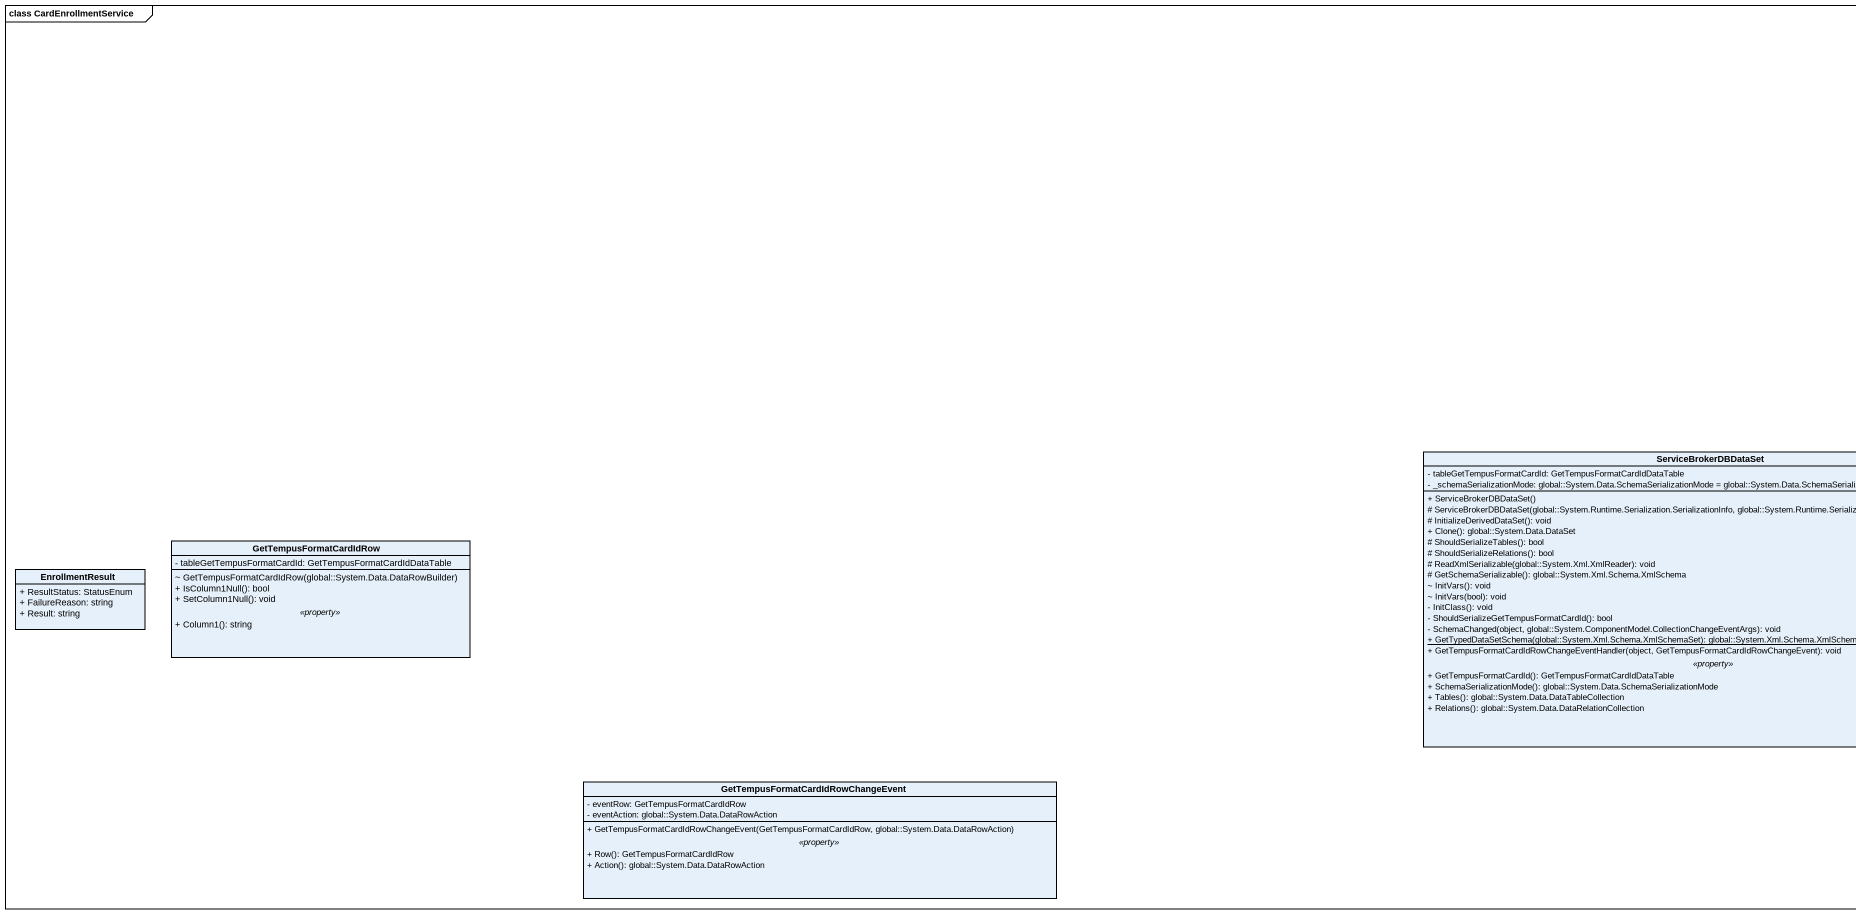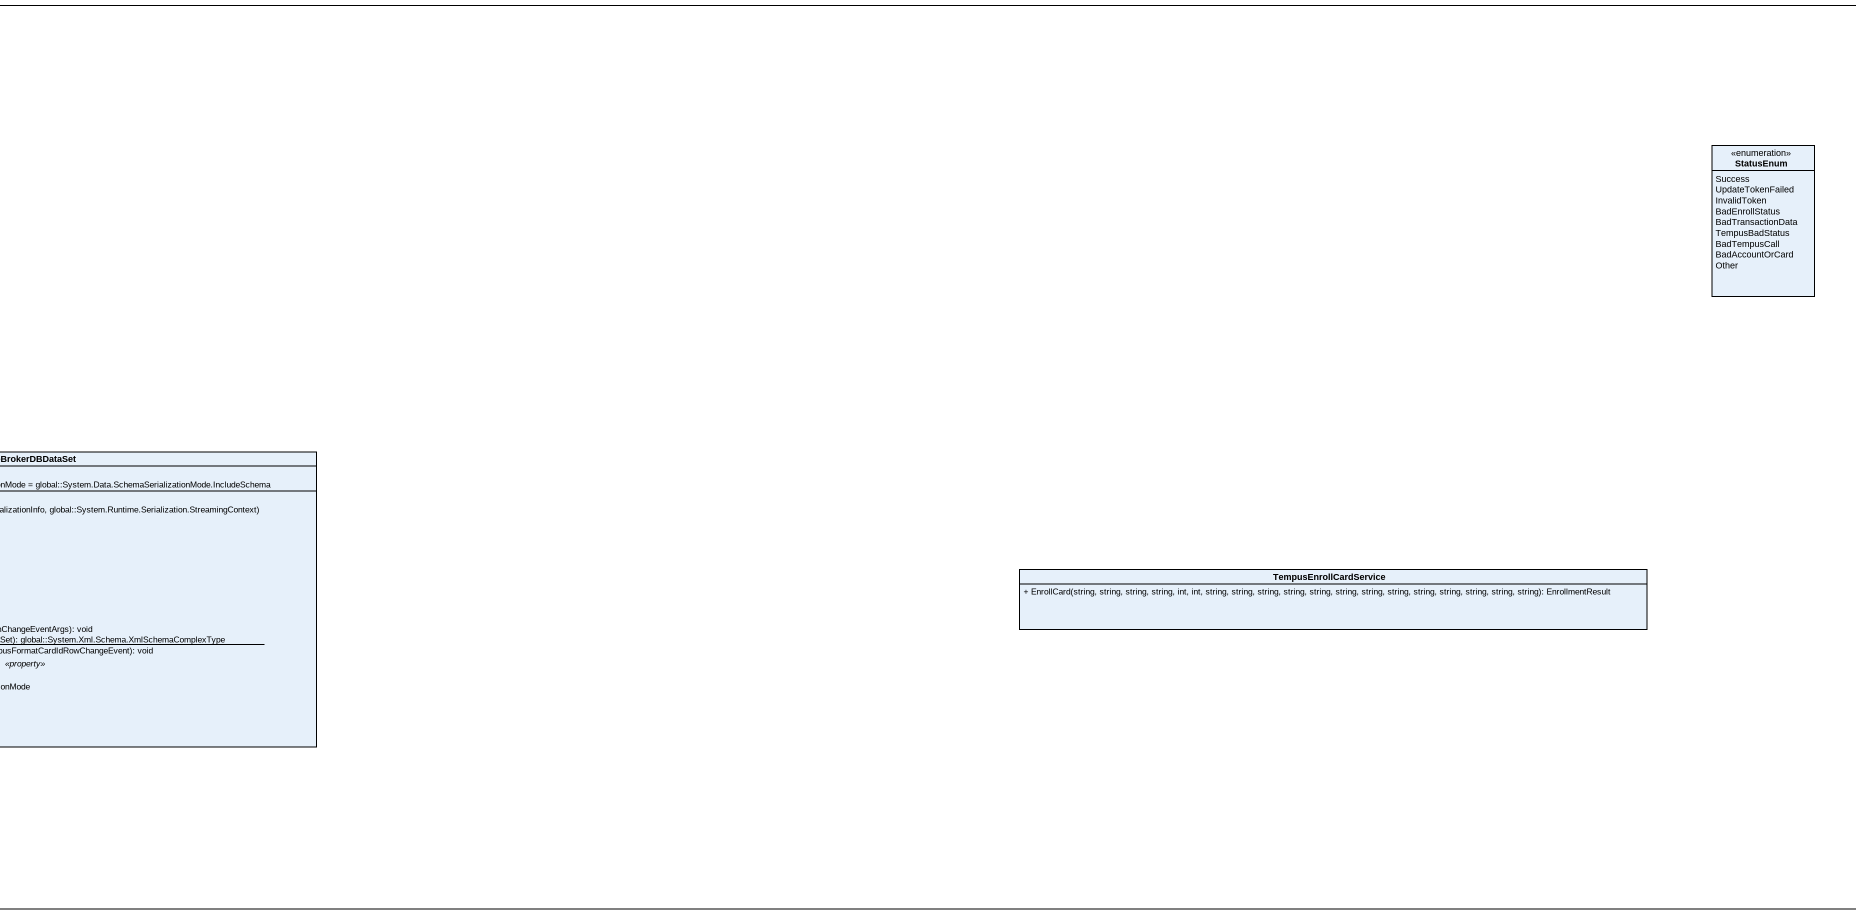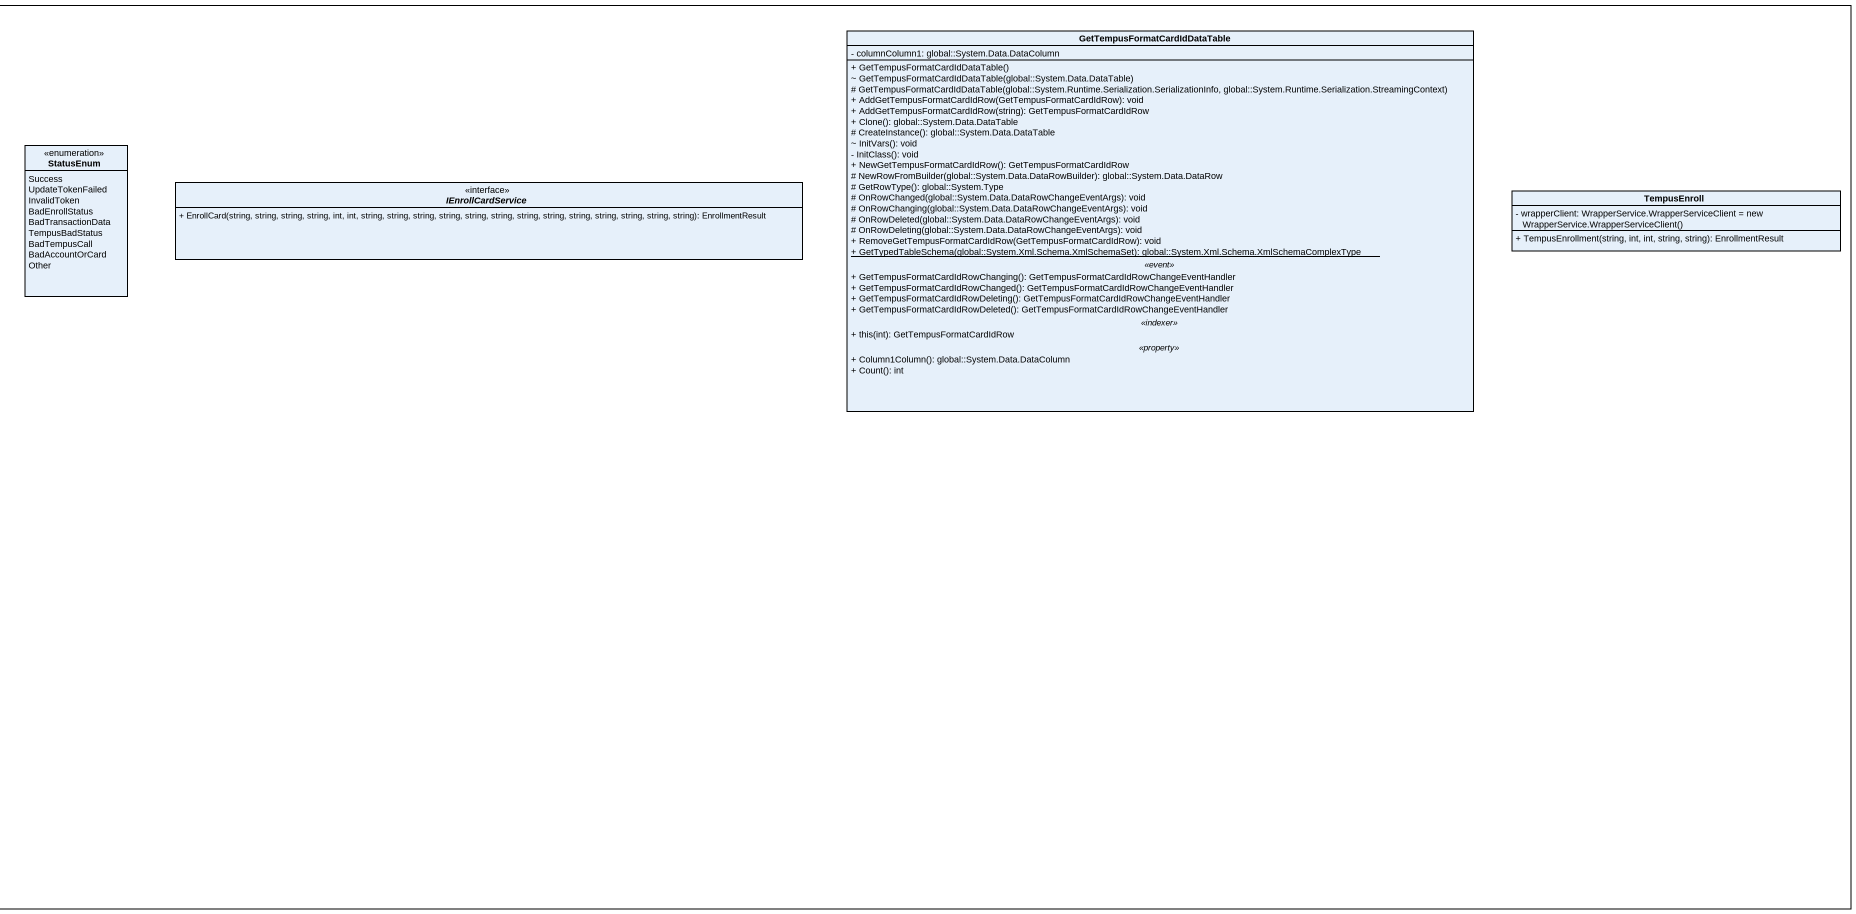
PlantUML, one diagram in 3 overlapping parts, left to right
@startuml
mainframe class CardEnrollmentService
hide circle
hide empty members
skinparam classAttributeIconSize 0
class "GetTempusFormatCardIdDataTable" as GetTempusFormatCardIdDataTab {
  - columnColumn1: global::System.Data.DataColumn
  --
  + GetTempusFormatCardIdDataTable()
  ~ GetTempusFormatCardIdDataTable(global::System.Data.DataTable)
  # GetTempusFormatCardIdDataTable(global::System.Runtime.Serialization.SerializationInfo, global::System.Runtime.Serialization.StreamingContext)
  + AddGetTempusFormatCardIdRow(GetTempusFormatCardIdRow): void
  + AddGetTempusFormatCardIdRow(string): GetTempusFormatCardIdRow
  + Clone(): global::System.Data.DataTable
  # CreateInstance(): global::System.Data.DataTable
  ~ InitVars(): void
  - InitClass(): void
  + NewGetTempusFormatCardIdRow(): GetTempusFormatCardIdRow
  # NewRowFromBuilder(global::System.Data.DataRowBuilder): global::System.Data.DataRow
  # GetRowType(): global::System.Type
  # OnRowChanged(global::System.Data.DataRowChangeEventArgs): void
  # OnRowChanging(global::System.Data.DataRowChangeEventArgs): void
  # OnRowDeleted(global::System.Data.DataRowChangeEventArgs): void
  # OnRowDeleting(global::System.Data.DataRowChangeEventArgs): void
  + RemoveGetTempusFormatCardIdRow(GetTempusFormatCardIdRow): void
  {static} + GetTypedTableSchema(global::System.Xml.Schema.XmlSchemaSet): global::System.Xml.Schema.XmlSchemaComplexType
  .. <<event>> ..
  + GetTempusFormatCardIdRowChanging(): GetTempusFormatCardIdRowChangeEventHandler
  + GetTempusFormatCardIdRowChanged(): GetTempusFormatCardIdRowChangeEventHandler
  + GetTempusFormatCardIdRowDeleting(): GetTempusFormatCardIdRowChangeEventHandler
  + GetTempusFormatCardIdRowDeleted(): GetTempusFormatCardIdRowChangeEventHandler
  .. <<indexer>> ..
  + this(int): GetTempusFormatCardIdRow
  .. <<property>> ..
  + Column1Column(): global::System.Data.DataColumn
  + Count(): int
}
enum StatusEnum {
  Success
  UpdateTokenFailed
  InvalidToken
  BadEnrollStatus
  BadTransactionData
  TempusBadStatus
  BadTempusCall
  BadAccountOrCard
  Other
}
interface IEnrollCardService {
  + EnrollCard(string, string, string, string, int, int, string, string, string, string, string, string, string, string, string, string, string, string, string): EnrollmentResult
}
class TempusEnroll {
  {field} - wrapperClient: WrapperService.WrapperServiceClient = new WrapperService.WrapperServiceClient()
  + TempusEnrollment(string, int, int, string, string): EnrollmentResult
}
class ServiceBrokerDBDataSet {
  - tableGetTempusFormatCardId: GetTempusFormatCardIdDataTable
  - _schemaSerializationMode: global::System.Data.SchemaSerializationMode = global::System.Data.SchemaSerializationMode.IncludeSchema
  --
  + ServiceBrokerDBDataSet()
  # ServiceBrokerDBDataSet(global::System.Runtime.Serialization.SerializationInfo, global::System.Runtime.Serialization.StreamingContext)
  # InitializeDerivedDataSet(): void
  + Clone(): global::System.Data.DataSet
  # ShouldSerializeTables(): bool
  # ShouldSerializeRelations(): bool
  # ReadXmlSerializable(global::System.Xml.XmlReader): void
  # GetSchemaSerializable(): global::System.Xml.Schema.XmlSchema
  ~ InitVars(): void
  ~ InitVars(bool): void
  - InitClass(): void
  - ShouldSerializeGetTempusFormatCardId(): bool
  - SchemaChanged(object, global::System.ComponentModel.CollectionChangeEventArgs): void
  {static} + GetTypedDataSetSchema(global::System.Xml.Schema.XmlSchemaSet): global::System.Xml.Schema.XmlSchemaComplexType
  + GetTempusFormatCardIdRowChangeEventHandler(object, GetTempusFormatCardIdRowChangeEvent): void
  .. <<property>> ..
  + GetTempusFormatCardId(): GetTempusFormatCardIdDataTable
  + SchemaSerializationMode(): global::System.Data.SchemaSerializationMode
  + Tables(): global::System.Data.DataTableCollection
  + Relations(): global::System.Data.DataRelationCollection
}
class GetTempusFormatCardIdRow {
  - tableGetTempusFormatCardId: GetTempusFormatCardIdDataTable
  --
  ~ GetTempusFormatCardIdRow(global::System.Data.DataRowBuilder)
  + IsColumn1Null(): bool
  + SetColumn1Null(): void
  .. <<property>> ..
  + Column1(): string
}
class EnrollmentResult {
  + ResultStatus: StatusEnum
  + FailureReason: string
  + Result: string
}
class TempusEnrollCardService {
  + EnrollCard(string, string, string, string, int, int, string, string, string, string, string, string, string, string, string, string, string, string, string): EnrollmentResult
}
class "GetTempusFormatCardIdRowChangeEvent" as GetTempusFormatCardIdRowChan {
  - eventRow: GetTempusFormatCardIdRow
  - eventAction: global::System.Data.DataRowAction
  --
  + GetTempusFormatCardIdRowChangeEvent(GetTempusFormatCardIdRow, global::System.Data.DataRowAction)
  .. <<property>> ..
  + Row(): GetTempusFormatCardIdRow
  + Action(): global::System.Data.DataRowAction
}
@enduml
